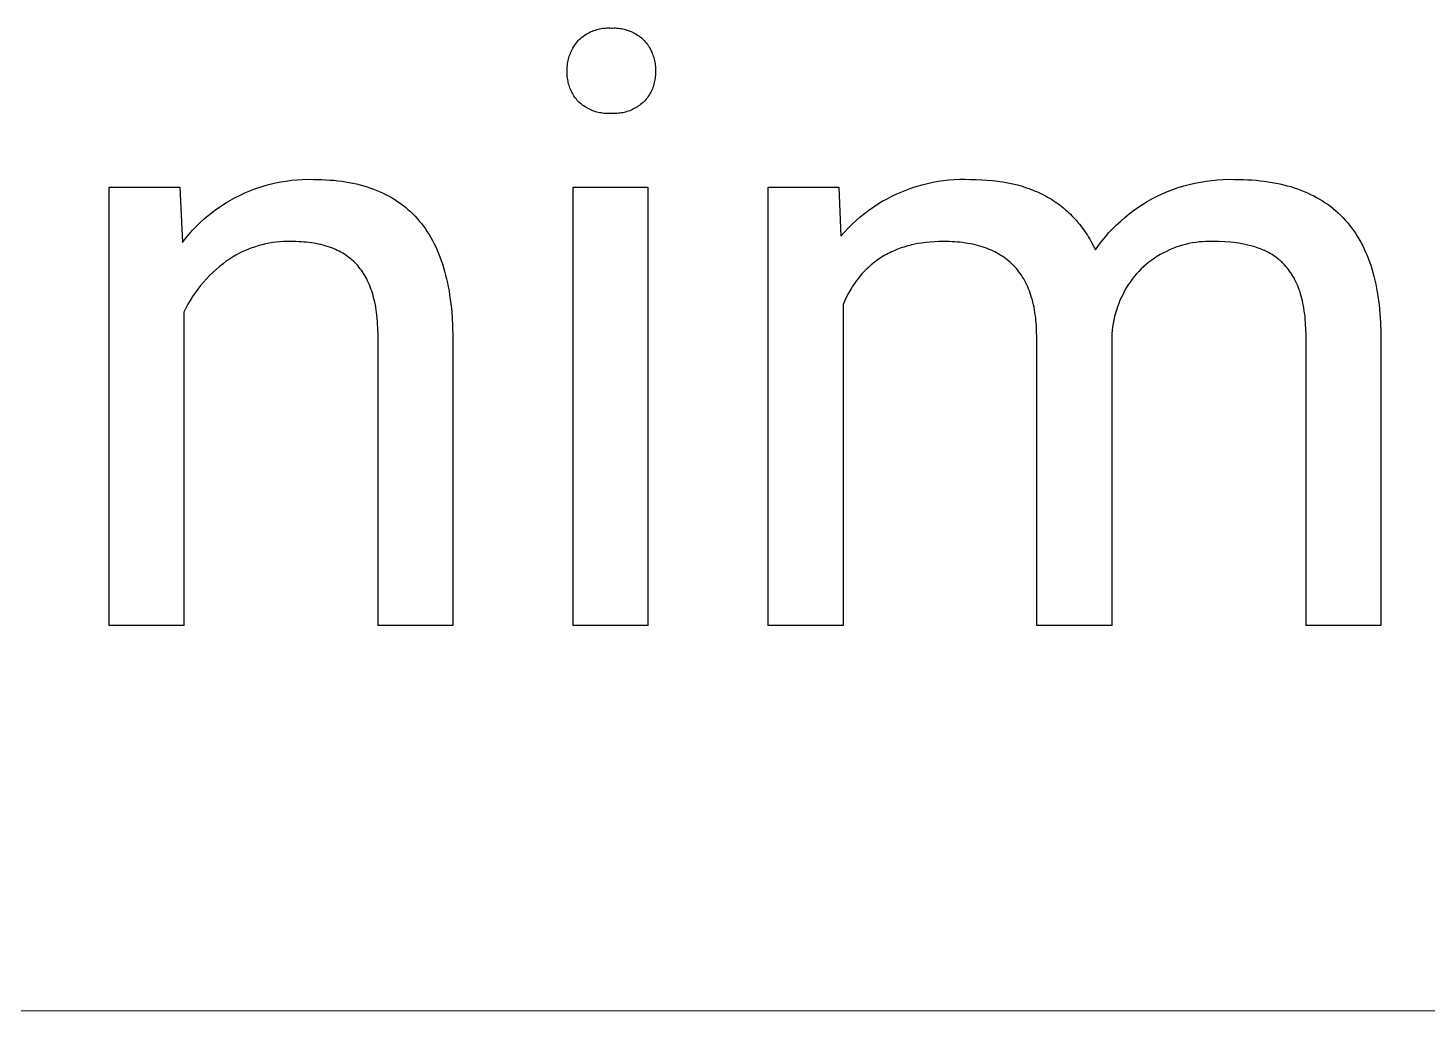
# Model space of a CAD drawing. Header units: millimetres. Extents: x -1480 to 5249, y -840 to 3860.
# Drawn here: x 4839.2 to 4953.6, y -276.2 to -195.8 of the extents above; entities that cross this region are included whole.
import ezdxf

# ---------------------------------------------------------------- set-up
doc = ezdxf.new("R2010")
doc.units = ezdxf.units.MM
doc.header["$MEASUREMENT"] = 0
doc.layers.add('Domyślny', color=7, linetype='Continuous', true_color=0x000000)

msp = doc.modelspace()

# ---------------------------------------------------------------- linework, layer by layer
at = {"layer": 'Domyślny'}
for p, q in [((4884.09, -196.93), (4884.17, -196.83)), ((4884.17, -196.83), (4884.25, -196.75)), ((4884.25, -196.75), (4884.34, -196.67)), ((4884.34, -196.67), (4884.43, -196.59)), ((4884.43, -196.59), (4884.52, -196.52)), ((4884.52, -196.52), (4884.61, -196.45)), ((4884.61, -196.45), (4884.71, -196.38)), ((4884.71, -196.38), (4884.81, -196.31)), ((4884.81, -196.31), (4884.91, -196.25)), ((4884.91, -196.25), (4885.02, -196.2)), ((4885.02, -196.2), (4885.12, -196.14)), ((4885.12, -196.14), (4885.23, -196.09)), ((4885.23, -196.09), (4885.34, -196.05)), ((4885.34, -196.05), (4885.45, -196)), ((4885.45, -196), (4885.57, -195.97)), ((4885.57, -195.97), (4885.68, -195.93)), ((4885.68, -195.93), (4885.79, -195.9)), ((4885.79, -195.9), (4885.91, -195.87)), ((4885.91, -195.87), (4886.03, -195.85)), ((4886.03, -195.85), (4886.14, -195.83)), ((4886.14, -195.83), (4886.26, -195.82)), ((4886.26, -195.82), (4886.38, -195.81)), ((4886.38, -195.81), (4886.5, -195.8)), ((4886.5, -195.8), (4886.62, -195.8)), ((4886.62, -195.8), (4886.74, -195.8)), ((4886.74, -195.8), (4886.85, -195.81)), ((4886.85, -195.81), (4886.97, -195.81)), ((4886.97, -195.81), (4887.09, -195.8)), ((4887.09, -195.8), (4887.21, -195.8)), ((4887.21, -195.8), (4887.33, -195.81)), ((4887.33, -195.81), (4887.45, -195.82)), ((4887.45, -195.82), (4887.57, -195.84)), ((4887.57, -195.84), (4887.69, -195.85)), ((4887.69, -195.85), (4887.8, -195.88)), ((4887.8, -195.88), (4887.92, -195.9)), ((4887.92, -195.9), (4888.04, -195.93)), ((4888.04, -195.93), (4888.15, -195.97)), ((4888.15, -195.97), (4888.26, -196.01)), ((4888.26, -196.01), (4888.37, -196.05)), ((4888.37, -196.05), (4888.48, -196.09)), ((4888.48, -196.09), (4888.59, -196.14)), ((4888.59, -196.14), (4888.7, -196.2)), ((4888.7, -196.2), (4888.8, -196.25)), ((4888.8, -196.25), (4888.91, -196.31)), ((4888.91, -196.31), (4889.01, -196.38)), ((4889.01, -196.38), (4889.11, -196.45)), ((4889.11, -196.45), (4889.2, -196.52)), ((4889.2, -196.52), (4889.3, -196.59)), ((4889.3, -196.59), (4889.39, -196.67)), ((4889.39, -196.67), (4889.47, -196.75)), ((4889.47, -196.75), (4889.56, -196.83)), ((4889.56, -196.83), (4889.64, -196.93)), ((4883.43, -198.12), (4883.47, -198)), ((4883.47, -198), (4883.52, -197.88)), ((4883.52, -197.88), (4883.57, -197.77)), ((4883.57, -197.77), (4883.62, -197.66)), ((4883.62, -197.66), (4883.67, -197.55)), ((4883.67, -197.55), (4883.73, -197.44)), ((4883.73, -197.44), (4883.8, -197.33)), ((4883.8, -197.33), (4883.86, -197.23)), ((4883.86, -197.23), (4883.93, -197.12)), ((4883.93, -197.12), (4884.01, -197.02)), ((4884.01, -197.02), (4884.09, -196.93)), ((4889.64, -196.93), (4889.72, -197.02)), ((4889.72, -197.02), (4889.79, -197.12)), ((4889.79, -197.12), (4889.87, -197.22)), ((4889.87, -197.22), (4889.93, -197.33)), ((4889.93, -197.33), (4890, -197.43)), ((4890, -197.43), (4890.06, -197.54)), ((4890.06, -197.54), (4890.11, -197.65)), ((4890.11, -197.65), (4890.17, -197.77)), ((4890.17, -197.77), (4890.22, -197.88)), ((4890.22, -197.88), (4890.26, -198)), ((4890.26, -198), (4890.3, -198.11)), ((4883.26, -199.09), (4883.27, -198.97)), ((4883.26, -199.21), (4883.26, -199.09)), ((4883.27, -198.97), (4883.28, -198.84)), ((4883.28, -198.84), (4883.29, -198.72)), ((4883.29, -198.72), (4883.31, -198.6)), ((4883.31, -198.6), (4883.34, -198.47)), ((4883.34, -198.47), (4883.37, -198.35)), ((4883.37, -198.35), (4883.4, -198.23)), ((4883.4, -198.23), (4883.43, -198.12)), ((4890.3, -198.11), (4890.34, -198.23)), ((4890.34, -198.23), (4890.37, -198.35)), ((4890.37, -198.35), (4890.4, -198.47)), ((4890.4, -198.47), (4890.42, -198.59)), ((4890.42, -198.59), (4890.44, -198.72)), ((4890.44, -198.72), (4890.46, -198.84)), ((4890.46, -198.84), (4890.47, -198.96)), ((4890.47, -198.96), (4890.48, -199.09)), ((4890.48, -199.09), (4890.48, -199.21)), ((4883.26, -199.34), (4883.26, -199.21)), ((4883.26, -199.45), (4883.26, -199.34)), ((4883.26, -199.57), (4883.26, -199.45)), ((4883.26, -199.69), (4883.26, -199.57)), ((4883.27, -199.8), (4883.26, -199.69)), ((4883.29, -199.92), (4883.27, -199.8)), ((4883.31, -200.04), (4883.29, -199.92)), ((4883.33, -200.15), (4883.31, -200.04)), ((4883.35, -200.27), (4883.33, -200.15)), ((4883.38, -200.38), (4883.35, -200.27)), ((4890.38, -200.27), (4890.35, -200.38)), ((4890.41, -200.15), (4890.38, -200.27)), ((4890.43, -200.04), (4890.41, -200.15)), ((4890.45, -199.92), (4890.43, -200.04)), ((4890.46, -199.81), (4890.45, -199.92)), ((4890.47, -199.69), (4890.46, -199.81)), ((4890.48, -199.57), (4890.47, -199.69)), ((4890.48, -199.21), (4890.48, -199.34)), ((4890.48, -199.34), (4890.48, -199.45)), ((4890.48, -199.45), (4890.48, -199.57)), ((4883.42, -200.49), (4883.38, -200.38)), ((4883.45, -200.6), (4883.42, -200.49)), ((4883.49, -200.71), (4883.45, -200.6)), ((4883.54, -200.82), (4883.49, -200.71)), ((4883.58, -200.93), (4883.54, -200.82)), ((4883.64, -201.04), (4883.58, -200.93)), ((4883.69, -201.14), (4883.64, -201.04)), ((4883.75, -201.24), (4883.69, -201.14)), ((4883.81, -201.34), (4883.75, -201.24)), ((4883.87, -201.44), (4883.81, -201.34)), ((4889.92, -201.34), (4889.85, -201.44)), ((4889.98, -201.24), (4889.92, -201.34)), ((4890.04, -201.14), (4889.98, -201.24)), ((4890.1, -201.04), (4890.04, -201.14)), ((4890.15, -200.93), (4890.1, -201.04)), ((4890.2, -200.83), (4890.15, -200.93)), ((4890.24, -200.72), (4890.2, -200.83)), ((4890.28, -200.61), (4890.24, -200.72)), ((4890.32, -200.5), (4890.28, -200.61)), ((4890.35, -200.38), (4890.32, -200.5)), ((4883.94, -201.53), (4883.87, -201.44)), ((4884.01, -201.63), (4883.94, -201.53)), ((4884.09, -201.72), (4884.01, -201.63)), ((4884.17, -201.81), (4884.09, -201.72)), ((4884.25, -201.89), (4884.17, -201.81)), ((4884.34, -201.97), (4884.25, -201.89)), ((4884.43, -202.04), (4884.34, -201.97)), ((4884.52, -202.11), (4884.43, -202.04)), ((4884.62, -202.18), (4884.52, -202.11)), ((4884.72, -202.25), (4884.62, -202.18)), ((4884.82, -202.31), (4884.72, -202.25)), ((4884.92, -202.37), (4884.82, -202.31)), ((4885.03, -202.42), (4884.92, -202.37)), ((4885.13, -202.48), (4885.03, -202.42)), ((4885.24, -202.52), (4885.13, -202.48)), ((4885.35, -202.57), (4885.24, -202.52)), ((4885.46, -202.61), (4885.35, -202.57)), ((4888.37, -202.57), (4888.26, -202.61)), ((4888.48, -202.52), (4888.37, -202.57)), ((4888.59, -202.47), (4888.48, -202.52)), ((4888.69, -202.42), (4888.59, -202.47)), ((4888.8, -202.37), (4888.69, -202.42)), ((4888.9, -202.31), (4888.8, -202.37)), ((4889, -202.25), (4888.9, -202.31)), ((4889.1, -202.18), (4889, -202.25)), ((4889.2, -202.11), (4889.1, -202.18)), ((4889.29, -202.04), (4889.2, -202.11)), ((4889.38, -201.96), (4889.29, -202.04)), ((4889.47, -201.89), (4889.38, -201.96)), ((4889.56, -201.81), (4889.47, -201.89)), ((4889.64, -201.72), (4889.56, -201.81)), ((4889.71, -201.63), (4889.64, -201.72)), ((4889.79, -201.53), (4889.71, -201.63)), ((4889.85, -201.44), (4889.79, -201.53)), ((4885.57, -202.65), (4885.46, -202.61)), ((4885.68, -202.68), (4885.57, -202.65)), ((4885.8, -202.71), (4885.68, -202.68)), ((4885.91, -202.73), (4885.8, -202.71)), ((4886.03, -202.75), (4885.91, -202.73)), ((4886.15, -202.77), (4886.03, -202.75)), ((4886.27, -202.79), (4886.15, -202.77)), ((4886.38, -202.79), (4886.27, -202.79)), ((4886.5, -202.8), (4886.38, -202.79)), ((4886.62, -202.8), (4886.5, -202.8)), ((4886.74, -202.8), (4886.62, -202.8)), ((4886.85, -202.79), (4886.74, -202.8)), ((4886.97, -202.8), (4886.85, -202.79)), ((4887.09, -202.8), (4886.97, -202.8)), ((4887.21, -202.8), (4887.09, -202.8)), ((4887.33, -202.79), (4887.21, -202.8)), ((4887.45, -202.78), (4887.33, -202.79)), ((4887.57, -202.77), (4887.45, -202.78)), ((4887.68, -202.75), (4887.57, -202.77)), ((4887.8, -202.73), (4887.68, -202.75)), ((4887.92, -202.71), (4887.8, -202.73)), ((4888.03, -202.68), (4887.92, -202.71)), ((4888.14, -202.64), (4888.03, -202.68)), ((4888.26, -202.61), (4888.14, -202.64)), ((4860.29, -208.32), (4860.73, -208.26)), ((4860.73, -208.26), (4861.17, -208.22)), ((4861.17, -208.22), (4861.6, -208.19)), ((4861.6, -208.19), (4862.04, -208.18)), ((4862.04, -208.18), (4862.49, -208.19)), ((4862.49, -208.19), (4862.84, -208.19)), ((4862.84, -208.19), (4863.18, -208.2)), ((4863.18, -208.2), (4863.52, -208.21)), ((4863.52, -208.21), (4863.86, -208.24)), ((4863.86, -208.24), (4864.19, -208.26)), ((4864.19, -208.26), (4864.51, -208.3)), ((4864.51, -208.3), (4864.83, -208.34)), ((4913.59, -208.34), (4914.02, -208.28)), ((4914.02, -208.28), (4914.47, -208.23)), ((4914.47, -208.23), (4914.91, -208.2)), ((4914.91, -208.2), (4915.35, -208.18)), ((4915.35, -208.18), (4915.79, -208.17)), ((4915.79, -208.17), (4916.24, -208.19)), ((4916.24, -208.19), (4916.7, -208.19)), ((4916.7, -208.19), (4917.15, -208.21)), ((4917.15, -208.21), (4917.6, -208.24)), ((4917.6, -208.24), (4918.04, -208.28)), ((4918.04, -208.28), (4918.46, -208.33)), ((4935.49, -208.33), (4935.95, -208.27)), ((4935.95, -208.27), (4936.42, -208.22)), ((4936.42, -208.22), (4936.88, -208.19)), ((4936.88, -208.19), (4937.35, -208.18)), ((4937.35, -208.18), (4937.82, -208.19)), ((4937.82, -208.19), (4938.54, -208.2)), ((4938.54, -208.2), (4938.89, -208.21)), ((4938.89, -208.21), (4939.24, -208.23)), ((4939.24, -208.23), (4939.58, -208.26)), ((4939.58, -208.26), (4939.92, -208.3)), ((4939.92, -208.3), (4940.25, -208.34)), ((4845.82, -244.68), (4845.82, -208.82)), ((4845.82, -208.82), (4851.6, -208.82)), ((4851.6, -208.82), (4851.8, -213.35)), ((4856.52, -209.48), (4856.92, -209.29)), ((4856.92, -209.29), (4857.32, -209.12)), ((4857.32, -209.12), (4857.73, -208.96)), ((4857.73, -208.96), (4858.15, -208.82)), ((4858.15, -208.82), (4858.57, -208.69)), ((4858.57, -208.69), (4858.99, -208.58)), ((4858.99, -208.58), (4859.42, -208.48)), ((4859.42, -208.48), (4859.86, -208.39)), ((4859.86, -208.39), (4860.29, -208.32)), ((4864.83, -208.34), (4865.14, -208.39)), ((4865.14, -208.39), (4865.45, -208.44)), ((4865.45, -208.44), (4865.75, -208.5)), ((4865.75, -208.5), (4866.04, -208.56)), ((4866.04, -208.56), (4866.34, -208.64)), ((4866.34, -208.64), (4866.62, -208.71)), ((4866.62, -208.71), (4866.9, -208.8)), ((4866.9, -208.8), (4867.17, -208.89)), ((4867.17, -208.89), (4867.44, -208.99)), ((4867.44, -208.99), (4867.71, -209.09)), ((4867.71, -209.09), (4867.96, -209.2)), ((4867.96, -209.2), (4868.22, -209.32)), ((4868.22, -209.32), (4868.46, -209.44)), ((4868.46, -209.44), (4868.7, -209.57)), ((4883.75, -244.68), (4883.75, -208.82)), ((4883.75, -208.82), (4889.86, -208.82)), ((4889.86, -208.82), (4889.86, -244.68)), ((4899.7, -244.68), (4899.7, -208.82)), ((4899.7, -208.82), (4905.48, -208.82)), ((4905.48, -208.82), (4905.64, -212.82)), ((4909.8, -209.56), (4910.2, -209.37)), ((4910.2, -209.37), (4910.61, -209.19)), ((4910.61, -209.19), (4911.02, -209.03)), ((4911.02, -209.03), (4911.44, -208.88)), ((4911.44, -208.88), (4911.86, -208.74)), ((4911.86, -208.74), (4912.29, -208.62)), ((4912.29, -208.62), (4912.72, -208.51)), ((4912.72, -208.51), (4913.15, -208.42)), ((4913.15, -208.42), (4913.59, -208.34)), ((4918.46, -208.33), (4918.88, -208.39)), ((4918.88, -208.39), (4919.29, -208.46)), ((4919.29, -208.46), (4919.68, -208.55)), ((4919.68, -208.55), (4920.07, -208.64)), ((4920.07, -208.64), (4920.45, -208.75)), ((4920.45, -208.75), (4920.82, -208.87)), ((4920.82, -208.87), (4921, -208.93)), ((4921, -208.93), (4921.18, -209)), ((4921.18, -209), (4921.36, -209.07)), ((4921.36, -209.07), (4921.53, -209.14)), ((4921.53, -209.14), (4921.71, -209.21)), ((4921.71, -209.21), (4921.88, -209.29)), ((4921.88, -209.29), (4922.04, -209.37)), ((4922.04, -209.37), (4922.21, -209.45)), ((4931.49, -209.56), (4931.91, -209.37)), ((4931.91, -209.37), (4932.34, -209.18)), ((4932.34, -209.18), (4932.78, -209.01)), ((4932.78, -209.01), (4933.22, -208.86)), ((4933.22, -208.86), (4933.66, -208.72)), ((4933.66, -208.72), (4934.12, -208.6)), ((4934.12, -208.6), (4934.57, -208.49)), ((4934.57, -208.49), (4935.03, -208.4)), ((4935.03, -208.4), (4935.49, -208.33)), ((4940.25, -208.34), (4940.58, -208.38)), ((4940.58, -208.38), (4940.89, -208.43)), ((4940.89, -208.43), (4941.21, -208.49)), ((4941.21, -208.49), (4941.52, -208.55)), ((4941.52, -208.55), (4941.82, -208.63)), ((4941.82, -208.63), (4942.12, -208.7)), ((4942.12, -208.7), (4942.41, -208.78)), ((4942.41, -208.78), (4942.69, -208.87)), ((4942.69, -208.87), (4942.97, -208.97)), ((4942.97, -208.97), (4943.25, -209.07)), ((4943.25, -209.07), (4943.51, -209.17)), ((4943.51, -209.17), (4943.78, -209.29)), ((4943.78, -209.29), (4944.03, -209.41)), ((4944.03, -209.41), (4944.29, -209.53)), ((4854.62, -210.6), (4854.99, -210.35)), ((4854.99, -210.35), (4855.36, -210.11)), ((4855.36, -210.11), (4855.74, -209.89)), ((4855.74, -209.89), (4856.12, -209.67)), ((4856.12, -209.67), (4856.52, -209.48)), ((4868.7, -209.57), (4868.94, -209.7)), ((4868.94, -209.7), (4869.17, -209.84)), ((4869.17, -209.84), (4869.4, -209.99)), ((4869.4, -209.99), (4869.62, -210.14)), ((4869.62, -210.14), (4869.83, -210.3)), ((4869.83, -210.3), (4870.04, -210.47)), ((4870.04, -210.47), (4870.24, -210.64)), ((4907.91, -210.71), (4908.27, -210.46)), ((4908.27, -210.46), (4908.64, -210.21)), ((4908.64, -210.21), (4909.02, -209.98)), ((4909.02, -209.98), (4909.41, -209.77)), ((4909.41, -209.77), (4909.8, -209.56)), ((4922.21, -209.45), (4922.37, -209.54)), ((4922.37, -209.54), (4922.53, -209.63)), ((4922.53, -209.63), (4922.69, -209.72)), ((4922.69, -209.72), (4922.85, -209.81)), ((4922.85, -209.81), (4923, -209.91)), ((4923, -209.91), (4923.15, -210.01)), ((4923.15, -210.01), (4923.3, -210.11)), ((4923.3, -210.11), (4923.45, -210.22)), ((4923.45, -210.22), (4923.59, -210.33)), ((4923.59, -210.33), (4923.73, -210.44)), ((4923.73, -210.44), (4923.87, -210.55)), ((4923.87, -210.55), (4924.01, -210.67)), ((4929.55, -210.74), (4929.92, -210.48)), ((4929.92, -210.48), (4930.3, -210.23)), ((4930.3, -210.23), (4930.68, -210)), ((4930.68, -210), (4931.07, -209.78)), ((4931.07, -209.78), (4931.49, -209.56)), ((4944.29, -209.53), (4944.53, -209.66)), ((4944.53, -209.66), (4944.77, -209.8)), ((4944.77, -209.8), (4945.01, -209.94)), ((4945.01, -209.94), (4945.24, -210.09)), ((4945.24, -210.09), (4945.46, -210.25)), ((4945.46, -210.25), (4945.68, -210.41)), ((4945.68, -210.41), (4945.89, -210.58)), ((4945.89, -210.58), (4946.1, -210.75)), ((4852.95, -212.02), (4853.26, -211.71)), ((4853.26, -211.71), (4853.59, -211.42)), ((4853.59, -211.42), (4853.92, -211.13)), ((4853.92, -211.13), (4854.27, -210.86)), ((4854.27, -210.86), (4854.62, -210.6)), ((4870.24, -210.64), (4870.44, -210.82)), ((4870.44, -210.82), (4870.63, -211)), ((4870.63, -211), (4870.82, -211.19)), ((4870.82, -211.19), (4871, -211.39)), ((4871, -211.39), (4871.17, -211.59)), ((4871.17, -211.59), (4871.34, -211.8)), ((4906.55, -211.85), (4906.88, -211.55)), ((4906.88, -211.55), (4907.21, -211.26)), ((4907.21, -211.26), (4907.56, -210.98)), ((4907.56, -210.98), (4907.91, -210.71)), ((4924.01, -210.67), (4924.14, -210.79)), ((4924.14, -210.79), (4924.28, -210.91)), ((4924.28, -210.91), (4924.41, -211.03)), ((4924.41, -211.03), (4924.53, -211.16)), ((4924.53, -211.16), (4924.66, -211.29)), ((4924.66, -211.29), (4924.78, -211.43)), ((4924.78, -211.43), (4924.9, -211.56)), ((4924.9, -211.56), (4925.02, -211.7)), ((4925.02, -211.7), (4925.14, -211.84)), ((4928.18, -211.9), (4928.51, -211.59)), ((4928.51, -211.59), (4928.85, -211.29)), ((4928.85, -211.29), (4929.2, -211.01)), ((4929.2, -211.01), (4929.55, -210.74)), ((4946.1, -210.75), (4946.3, -210.93)), ((4946.3, -210.93), (4946.49, -211.12)), ((4946.49, -211.12), (4946.68, -211.31)), ((4946.68, -211.31), (4946.86, -211.51)), ((4946.86, -211.51), (4947.04, -211.71)), ((4947.04, -211.71), (4947.22, -211.92)), ((4852.07, -213.01), (4852.35, -212.67)), ((4852.35, -212.67), (4852.64, -212.34)), ((4852.64, -212.34), (4852.95, -212.02)), ((4871.34, -211.8), (4871.51, -212.02)), ((4871.51, -212.02), (4871.67, -212.24)), ((4871.67, -212.24), (4871.82, -212.47)), ((4871.82, -212.47), (4871.97, -212.7)), ((4871.97, -212.7), (4872.11, -212.95)), ((4905.64, -212.82), (4905.94, -212.49)), ((4905.94, -212.49), (4906.24, -212.17)), ((4906.24, -212.17), (4906.55, -211.85)), ((4925.14, -211.84), (4925.25, -211.99)), ((4925.25, -211.99), (4925.36, -212.14)), ((4925.36, -212.14), (4925.47, -212.29)), ((4925.47, -212.29), (4925.58, -212.44)), ((4925.58, -212.44), (4925.68, -212.6)), ((4925.68, -212.6), (4925.79, -212.76)), ((4925.79, -212.76), (4925.89, -212.92)), ((4926.97, -213.23), (4927.26, -212.88)), ((4927.26, -212.88), (4927.55, -212.54)), ((4927.55, -212.54), (4927.86, -212.21)), ((4927.86, -212.21), (4928.18, -211.9)), ((4947.22, -211.92), (4947.38, -212.14)), ((4947.38, -212.14), (4947.54, -212.36)), ((4947.54, -212.36), (4947.7, -212.59)), ((4947.7, -212.59), (4947.85, -212.82)), ((4947.85, -212.82), (4947.99, -213.06)), ((4851.8, -213.35), (4852.07, -213.01)), ((4856.95, -214), (4856.68, -214.12)), ((4857.22, -213.89), (4856.95, -214)), ((4857.49, -213.78), (4857.22, -213.89)), ((4857.77, -213.69), (4857.49, -213.78)), ((4858.04, -213.6), (4857.77, -213.69)), ((4858.33, -213.53), (4858.04, -213.6)), ((4858.61, -213.46), (4858.33, -213.53)), ((4858.9, -213.4), (4858.61, -213.46)), ((4859.19, -213.36), (4858.9, -213.4)), ((4859.47, -213.32), (4859.19, -213.36)), ((4859.77, -213.29), (4859.47, -213.32)), ((4860.06, -213.27), (4859.77, -213.29)), ((4860.35, -213.26), (4860.06, -213.27)), ((4860.64, -213.26), (4860.35, -213.26)), ((4861.09, -213.27), (4860.64, -213.26)), ((4861.31, -213.28), (4861.09, -213.27)), ((4861.53, -213.29), (4861.31, -213.28)), ((4861.74, -213.31), (4861.53, -213.29)), ((4861.95, -213.33), (4861.74, -213.31)), ((4862.15, -213.35), (4861.95, -213.33)), ((4862.35, -213.38), (4862.15, -213.35)), ((4862.55, -213.41), (4862.35, -213.38)), ((4862.74, -213.44), (4862.55, -213.41)), ((4862.93, -213.48), (4862.74, -213.44)), ((4863.11, -213.52), (4862.93, -213.48)), ((4863.3, -213.57), (4863.11, -213.52)), ((4863.47, -213.62), (4863.3, -213.57)), ((4863.65, -213.67), (4863.47, -213.62)), ((4863.82, -213.73), (4863.65, -213.67)), ((4863.98, -213.79), (4863.82, -213.73)), ((4864.15, -213.85), (4863.98, -213.79)), ((4864.31, -213.92), (4864.15, -213.85)), ((4864.46, -213.99), (4864.31, -213.92)), ((4864.61, -214.06), (4864.46, -213.99)), ((4872.11, -212.95), (4872.25, -213.19)), ((4872.25, -213.19), (4872.38, -213.45)), ((4872.38, -213.45), (4872.51, -213.71)), ((4872.51, -213.71), (4872.63, -213.97)), ((4872.63, -213.97), (4872.75, -214.24)), ((4910.06, -213.99), (4909.91, -214.05)), ((4910.2, -213.93), (4910.06, -213.99)), ((4910.35, -213.87), (4910.2, -213.93)), ((4910.49, -213.82), (4910.35, -213.87)), ((4910.64, -213.77), (4910.49, -213.82)), ((4910.8, -213.72), (4910.64, -213.77)), ((4910.95, -213.67), (4910.8, -213.72)), ((4911.1, -213.63), (4910.95, -213.67)), ((4911.26, -213.58), (4911.1, -213.63)), ((4911.42, -213.55), (4911.26, -213.58)), ((4911.58, -213.51), (4911.42, -213.55)), ((4911.91, -213.44), (4911.58, -213.51)), ((4912.24, -213.39), (4911.91, -213.44)), ((4912.58, -213.34), (4912.24, -213.39)), ((4912.93, -213.31), (4912.58, -213.34)), ((4913.29, -213.28), (4912.93, -213.31)), ((4913.65, -213.27), (4913.29, -213.28)), ((4914.03, -213.26), (4913.65, -213.27)), ((4914.5, -213.27), (4914.03, -213.26)), ((4914.72, -213.28), (4914.5, -213.27)), ((4914.95, -213.29), (4914.72, -213.28)), ((4915.17, -213.31), (4914.95, -213.29)), ((4915.39, -213.33), (4915.17, -213.31)), ((4915.6, -213.36), (4915.39, -213.33)), ((4915.81, -213.39), (4915.6, -213.36)), ((4916.02, -213.42), (4915.81, -213.39)), ((4916.22, -213.45), (4916.02, -213.42)), ((4916.42, -213.49), (4916.22, -213.45)), ((4916.62, -213.54), (4916.42, -213.49)), ((4916.81, -213.59), (4916.62, -213.54)), ((4917, -213.64), (4916.81, -213.59)), ((4917.18, -213.69), (4917, -213.64)), ((4917.36, -213.75), (4917.18, -213.69)), ((4917.54, -213.82), (4917.36, -213.75)), ((4917.71, -213.88), (4917.54, -213.82)), ((4917.88, -213.95), (4917.71, -213.88)), ((4918.05, -214.03), (4917.88, -213.95)), ((4925.89, -212.92), (4925.98, -213.08)), ((4925.98, -213.08), (4926.08, -213.25)), ((4926.08, -213.25), (4926.26, -213.59)), ((4926.26, -213.59), (4926.44, -213.95)), ((4926.44, -213.95), (4926.7, -213.58)), ((4926.7, -213.58), (4926.97, -213.23)), ((4932.5, -213.95), (4932.25, -214.07)), ((4932.76, -213.84), (4932.5, -213.95)), ((4933.02, -213.74), (4932.76, -213.84)), ((4933.28, -213.65), (4933.02, -213.74)), ((4933.55, -213.57), (4933.28, -213.65)), ((4933.82, -213.5), (4933.55, -213.57)), ((4934.09, -213.43), (4933.82, -213.5)), ((4934.37, -213.38), (4934.09, -213.43)), ((4934.64, -213.34), (4934.37, -213.38)), ((4934.92, -213.3), (4934.64, -213.34)), ((4935.2, -213.28), (4934.92, -213.3)), ((4935.48, -213.26), (4935.2, -213.28)), ((4935.76, -213.26), (4935.48, -213.26)), ((4936.04, -213.26), (4935.76, -213.26)), ((4936.54, -213.27), (4936.04, -213.26)), ((4937.03, -213.29), (4936.54, -213.27)), ((4937.5, -213.33), (4937.03, -213.29)), ((4937.73, -213.35), (4937.5, -213.33)), ((4937.95, -213.38), (4937.73, -213.35)), ((4938.17, -213.41), (4937.95, -213.38)), ((4938.38, -213.45), (4938.17, -213.41)), ((4938.59, -213.49), (4938.38, -213.45)), ((4938.8, -213.53), (4938.59, -213.49)), ((4939, -213.58), (4938.8, -213.53)), ((4939.19, -213.63), (4939, -213.58)), ((4939.38, -213.68), (4939.19, -213.63)), ((4939.57, -213.74), (4939.38, -213.68)), ((4939.75, -213.8), (4939.57, -213.74)), ((4939.93, -213.87), (4939.75, -213.8)), ((4940.1, -213.94), (4939.93, -213.87)), ((4940.27, -214.01), (4940.1, -213.94)), ((4940.43, -214.09), (4940.27, -214.01)), ((4947.99, -213.06), (4948.13, -213.31)), ((4948.13, -213.31), (4948.27, -213.56)), ((4948.27, -213.56), (4948.39, -213.82)), ((4948.39, -213.82), (4948.51, -214.09)), ((4855.13, -215.08), (4854.84, -215.31)), ((4855.42, -214.86), (4855.13, -215.08)), ((4855.66, -214.7), (4855.42, -214.86)), ((4855.91, -214.54), (4855.66, -214.7)), ((4856.16, -214.39), (4855.91, -214.54)), ((4856.42, -214.25), (4856.16, -214.39)), ((4856.68, -214.12), (4856.42, -214.25)), ((4864.76, -214.14), (4864.61, -214.06)), ((4864.91, -214.22), (4864.76, -214.14)), ((4865.05, -214.31), (4864.91, -214.22)), ((4865.18, -214.4), (4865.05, -214.31)), ((4865.31, -214.49), (4865.18, -214.4)), ((4865.44, -214.59), (4865.31, -214.49)), ((4865.57, -214.69), (4865.44, -214.59)), ((4865.69, -214.79), (4865.57, -214.69)), ((4865.81, -214.9), (4865.69, -214.79)), ((4865.92, -215.01), (4865.81, -214.9)), ((4866.03, -215.12), (4865.92, -215.01)), ((4866.14, -215.24), (4866.03, -215.12)), ((4872.75, -214.24), (4872.86, -214.52)), ((4872.86, -214.52), (4872.96, -214.81)), ((4872.96, -214.81), (4873.06, -215.1)), ((4873.06, -215.1), (4873.15, -215.4)), ((4908.23, -215.08), (4908.12, -215.18)), ((4908.35, -214.98), (4908.23, -215.08)), ((4908.47, -214.89), (4908.35, -214.98)), ((4908.59, -214.8), (4908.47, -214.89)), ((4908.72, -214.72), (4908.59, -214.8)), ((4908.84, -214.63), (4908.72, -214.72)), ((4908.97, -214.55), (4908.84, -214.63)), ((4909.1, -214.47), (4908.97, -214.55)), ((4909.23, -214.39), (4909.1, -214.47)), ((4909.36, -214.32), (4909.23, -214.39)), ((4909.5, -214.25), (4909.36, -214.32)), ((4909.64, -214.18), (4909.5, -214.25)), ((4909.77, -214.11), (4909.64, -214.18)), ((4909.91, -214.05), (4909.77, -214.11)), ((4918.21, -214.11), (4918.05, -214.03)), ((4918.37, -214.19), (4918.21, -214.11)), ((4918.52, -214.28), (4918.37, -214.19)), ((4918.67, -214.37), (4918.52, -214.28)), ((4918.82, -214.46), (4918.67, -214.37)), ((4918.96, -214.56), (4918.82, -214.46)), ((4919.1, -214.66), (4918.96, -214.56)), ((4919.24, -214.76), (4919.1, -214.66)), ((4919.37, -214.87), (4919.24, -214.76)), ((4919.5, -214.99), (4919.37, -214.87)), ((4919.62, -215.1), (4919.5, -214.99)), ((4919.74, -215.22), (4919.62, -215.1)), ((4930.61, -215.13), (4930.39, -215.31)), ((4930.82, -214.95), (4930.61, -215.13)), ((4931.05, -214.78), (4930.82, -214.95)), ((4931.28, -214.62), (4931.05, -214.78)), ((4931.51, -214.47), (4931.28, -214.62)), ((4931.75, -214.33), (4931.51, -214.47)), ((4932, -214.19), (4931.75, -214.33)), ((4932.25, -214.07), (4932, -214.19)), ((4940.59, -214.17), (4940.43, -214.09)), ((4940.74, -214.25), (4940.59, -214.17)), ((4940.89, -214.34), (4940.74, -214.25)), ((4941.03, -214.43), (4940.89, -214.34)), ((4941.17, -214.52), (4941.03, -214.43)), ((4941.31, -214.62), (4941.17, -214.52)), ((4941.37, -214.67), (4941.31, -214.62)), ((4941.44, -214.73), (4941.37, -214.67)), ((4941.5, -214.78), (4941.44, -214.73)), ((4941.56, -214.83), (4941.5, -214.78)), ((4941.62, -214.89), (4941.56, -214.83)), ((4941.68, -214.94), (4941.62, -214.89)), ((4941.74, -215), (4941.68, -214.94)), ((4941.8, -215.06), (4941.74, -215)), ((4941.86, -215.11), (4941.8, -215.06)), ((4941.91, -215.17), (4941.86, -215.11)), ((4948.51, -214.09), (4948.63, -214.36)), ((4948.63, -214.36), (4948.74, -214.64)), ((4948.74, -214.64), (4948.85, -214.92)), ((4948.85, -214.92), (4948.95, -215.21)), ((4854.02, -216.05), (4853.77, -216.32)), ((4854.29, -215.79), (4854.02, -216.05)), ((4854.56, -215.55), (4854.29, -215.79)), ((4854.84, -215.31), (4854.56, -215.55)), ((4866.24, -215.37), (4866.14, -215.24)), ((4866.34, -215.49), (4866.24, -215.37)), ((4866.44, -215.62), (4866.34, -215.49)), ((4866.53, -215.76), (4866.44, -215.62)), ((4866.62, -215.89), (4866.53, -215.76)), ((4866.71, -216.04), (4866.62, -215.89)), ((4866.79, -216.18), (4866.71, -216.04)), ((4866.87, -216.33), (4866.79, -216.18)), ((4873.15, -215.4), (4873.24, -215.7)), ((4873.24, -215.7), (4873.32, -216.01)), ((4873.32, -216.01), (4873.4, -216.32)), ((4907.06, -216.28), (4906.96, -216.41)), ((4907.15, -216.16), (4907.06, -216.28)), ((4907.25, -216.04), (4907.15, -216.16)), ((4907.35, -215.92), (4907.25, -216.04)), ((4907.46, -215.81), (4907.35, -215.92)), ((4907.56, -215.7), (4907.46, -215.81)), ((4907.67, -215.59), (4907.56, -215.7)), ((4907.78, -215.48), (4907.67, -215.59)), ((4907.89, -215.38), (4907.78, -215.48)), ((4908, -215.28), (4907.89, -215.38)), ((4908.12, -215.18), (4908, -215.28)), ((4919.86, -215.35), (4919.74, -215.22)), ((4919.98, -215.48), (4919.86, -215.35)), ((4920.09, -215.61), (4919.98, -215.48)), ((4920.19, -215.74), (4920.09, -215.61)), ((4920.29, -215.88), (4920.19, -215.74)), ((4920.39, -216.03), (4920.29, -215.88)), ((4920.49, -216.18), (4920.39, -216.03)), ((4920.58, -216.33), (4920.49, -216.18)), ((4929.62, -216.14), (4929.45, -216.36)), ((4929.81, -215.92), (4929.62, -216.14)), ((4929.99, -215.71), (4929.81, -215.92)), ((4930.19, -215.51), (4929.99, -215.71)), ((4930.39, -215.31), (4930.19, -215.51)), ((4942.02, -215.3), (4941.91, -215.17)), ((4942.12, -215.42), (4942.02, -215.3)), ((4942.22, -215.55), (4942.12, -215.42)), ((4942.32, -215.68), (4942.22, -215.55)), ((4942.41, -215.82), (4942.32, -215.68)), ((4942.51, -215.96), (4942.41, -215.82)), ((4942.59, -216.1), (4942.51, -215.96)), ((4942.68, -216.25), (4942.59, -216.1)), ((4942.76, -216.4), (4942.68, -216.25)), ((4948.95, -215.21), (4949.04, -215.5)), ((4949.04, -215.5), (4949.13, -215.81)), ((4949.13, -215.81), (4949.21, -216.11)), ((4949.21, -216.11), (4949.29, -216.43)), ((4853.06, -217.16), (4852.85, -217.46)), ((4853.29, -216.87), (4853.06, -217.16)), ((4853.52, -216.59), (4853.29, -216.87)), ((4853.77, -216.32), (4853.52, -216.59)), ((4866.95, -216.49), (4866.87, -216.33)), ((4867.02, -216.64), (4866.95, -216.49)), ((4867.09, -216.81), (4867.02, -216.64)), ((4867.16, -216.97), (4867.09, -216.81)), ((4867.22, -217.14), (4867.16, -216.97)), ((4867.28, -217.31), (4867.22, -217.14)), ((4867.34, -217.49), (4867.28, -217.31)), ((4873.4, -216.32), (4873.47, -216.65)), ((4873.47, -216.65), (4873.54, -216.98)), ((4873.54, -216.98), (4873.6, -217.31)), ((4873.6, -217.31), (4873.65, -217.65)), ((4906.42, -217.21), (4906.26, -217.49)), ((4906.51, -217.07), (4906.42, -217.21)), ((4906.59, -216.93), (4906.51, -217.07)), ((4906.68, -216.8), (4906.59, -216.93)), ((4906.77, -216.66), (4906.68, -216.8)), ((4906.87, -216.53), (4906.77, -216.66)), ((4906.96, -216.41), (4906.87, -216.53)), ((4920.67, -216.48), (4920.58, -216.33)), ((4920.75, -216.64), (4920.67, -216.48)), ((4920.83, -216.8), (4920.75, -216.64)), ((4920.91, -216.97), (4920.83, -216.8)), ((4920.98, -217.14), (4920.91, -216.97)), ((4921.05, -217.31), (4920.98, -217.14)), ((4921.11, -217.49), (4921.05, -217.31)), ((4928.83, -217.31), (4928.7, -217.56)), ((4928.97, -217.06), (4928.83, -217.31)), ((4929.12, -216.82), (4928.97, -217.06)), ((4929.28, -216.59), (4929.12, -216.82)), ((4929.45, -216.36), (4929.28, -216.59)), ((4942.83, -216.56), (4942.76, -216.4)), ((4942.91, -216.72), (4942.83, -216.56)), ((4942.98, -216.88), (4942.91, -216.72)), ((4943.04, -217.05), (4942.98, -216.88)), ((4943.11, -217.22), (4943.04, -217.05)), ((4943.17, -217.39), (4943.11, -217.22)), ((4943.22, -217.57), (4943.17, -217.39)), ((4949.29, -216.43), (4949.36, -216.75)), ((4949.36, -216.75), (4949.42, -217.07)), ((4949.42, -217.07), (4949.48, -217.41)), ((4949.48, -217.41), (4949.54, -217.74)), ((4852.26, -218.39), (4852.09, -218.72)), ((4852.45, -218.08), (4852.26, -218.39)), ((4852.64, -217.76), (4852.45, -218.08)), ((4852.85, -217.46), (4852.64, -217.76)), ((4867.39, -217.67), (4867.34, -217.49)), ((4867.44, -217.86), (4867.39, -217.67)), ((4867.49, -218.05), (4867.44, -217.86)), ((4867.53, -218.24), (4867.49, -218.05)), ((4867.58, -218.44), (4867.53, -218.24)), ((4867.61, -218.64), (4867.58, -218.44)), ((4873.65, -217.65), (4873.7, -218)), ((4873.7, -218), (4873.79, -218.71)), ((4905.95, -218.1), (4905.81, -218.41)), ((4905.81, -218.41), (4905.81, -244.68)), ((4906.1, -217.79), (4905.95, -218.1)), ((4906.26, -217.49), (4906.1, -217.79)), ((4921.17, -217.67), (4921.11, -217.49)), ((4921.23, -217.86), (4921.17, -217.67)), ((4921.29, -218.05), (4921.23, -217.86)), ((4921.34, -218.24), (4921.29, -218.05)), ((4921.38, -218.44), (4921.34, -218.24)), ((4921.43, -218.64), (4921.38, -218.44)), ((4928.25, -218.6), (4928.16, -218.87)), ((4928.35, -218.33), (4928.25, -218.6)), ((4928.45, -218.07), (4928.35, -218.33)), ((4928.57, -217.81), (4928.45, -218.07)), ((4928.7, -217.56), (4928.57, -217.81)), ((4943.27, -217.75), (4943.22, -217.57)), ((4943.32, -217.94), (4943.27, -217.75)), ((4943.37, -218.13), (4943.32, -217.94)), ((4943.41, -218.32), (4943.37, -218.13)), ((4943.45, -218.52), (4943.41, -218.32)), ((4943.49, -218.72), (4943.45, -218.52)), ((4949.54, -217.74), (4949.59, -218.09)), ((4949.59, -218.09), (4949.63, -218.44)), ((4949.63, -218.44), (4949.7, -219.16)), ((4852.09, -218.72), (4851.92, -219.05)), ((4851.92, -219.05), (4851.92, -244.68)), ((4867.65, -218.85), (4867.61, -218.64)), ((4867.68, -219.06), (4867.65, -218.85)), ((4867.73, -219.49), (4867.68, -219.06)), ((4867.76, -219.93), (4867.73, -219.49)), ((4873.79, -218.71), (4873.85, -219.45)), ((4873.85, -219.45), (4873.89, -220.21)), ((4921.47, -218.85), (4921.43, -218.64)), ((4921.5, -219.06), (4921.47, -218.85)), ((4921.53, -219.27), (4921.5, -219.06)), ((4921.56, -219.48), (4921.53, -219.27)), ((4921.58, -219.7), (4921.56, -219.48)), ((4921.6, -219.93), (4921.58, -219.7)), ((4927.94, -219.69), (4927.89, -219.97)), ((4928, -219.41), (4927.94, -219.69)), ((4928.08, -219.14), (4928, -219.41)), ((4928.16, -218.87), (4928.08, -219.14)), ((4943.52, -218.93), (4943.49, -218.72)), ((4943.55, -219.14), (4943.52, -218.93)), ((4943.58, -219.35), (4943.55, -219.14)), ((4943.6, -219.56), (4943.58, -219.35)), ((4943.63, -220.01), (4943.6, -219.56)), ((4949.7, -219.16), (4949.74, -219.9)), ((4867.79, -220.4), (4867.76, -219.93)), ((4867.8, -220.87), (4867.79, -220.4)), ((4867.8, -244.68), (4867.8, -220.87)), ((4873.89, -220.21), (4873.9, -221)), ((4921.62, -220.16), (4921.6, -219.93)), ((4921.64, -220.62), (4921.62, -220.16)), ((4921.65, -221.11), (4921.64, -220.62)), ((4927.81, -220.53), (4927.79, -220.81)), ((4927.79, -220.81), (4927.79, -244.68)), ((4927.85, -220.25), (4927.81, -220.53)), ((4927.89, -219.97), (4927.85, -220.25)), ((4943.65, -220.47), (4943.63, -220.01)), ((4943.66, -220.94), (4943.65, -220.47)), ((4949.74, -219.9), (4949.77, -220.67)), ((4949.77, -220.67), (4949.77, -244.68)), ((4873.9, -221), (4873.9, -244.68)), ((4921.65, -244.68), (4921.65, -221.11)), ((4943.66, -244.68), (4943.66, -220.94)), ((4851.92, -244.68), (4845.82, -244.68)), ((4873.9, -244.68), (4867.8, -244.68)), ((4889.86, -244.68), (4883.75, -244.68)), ((4905.81, -244.68), (4899.7, -244.68)), ((4927.79, -244.68), (4921.65, -244.68)), ((4949.77, -244.68), (4943.66, -244.68))]:
    msp.add_line(p, q, dxfattribs=at)
at = {"layer": 'Domyślny', "color": 18, "lineweight": 15, "true_color": 0x000000}
msp.add_line((4654.92, -276.2), (5242.52, -276.2), dxfattribs=at)

doc.saveas('drawing.dxf')
